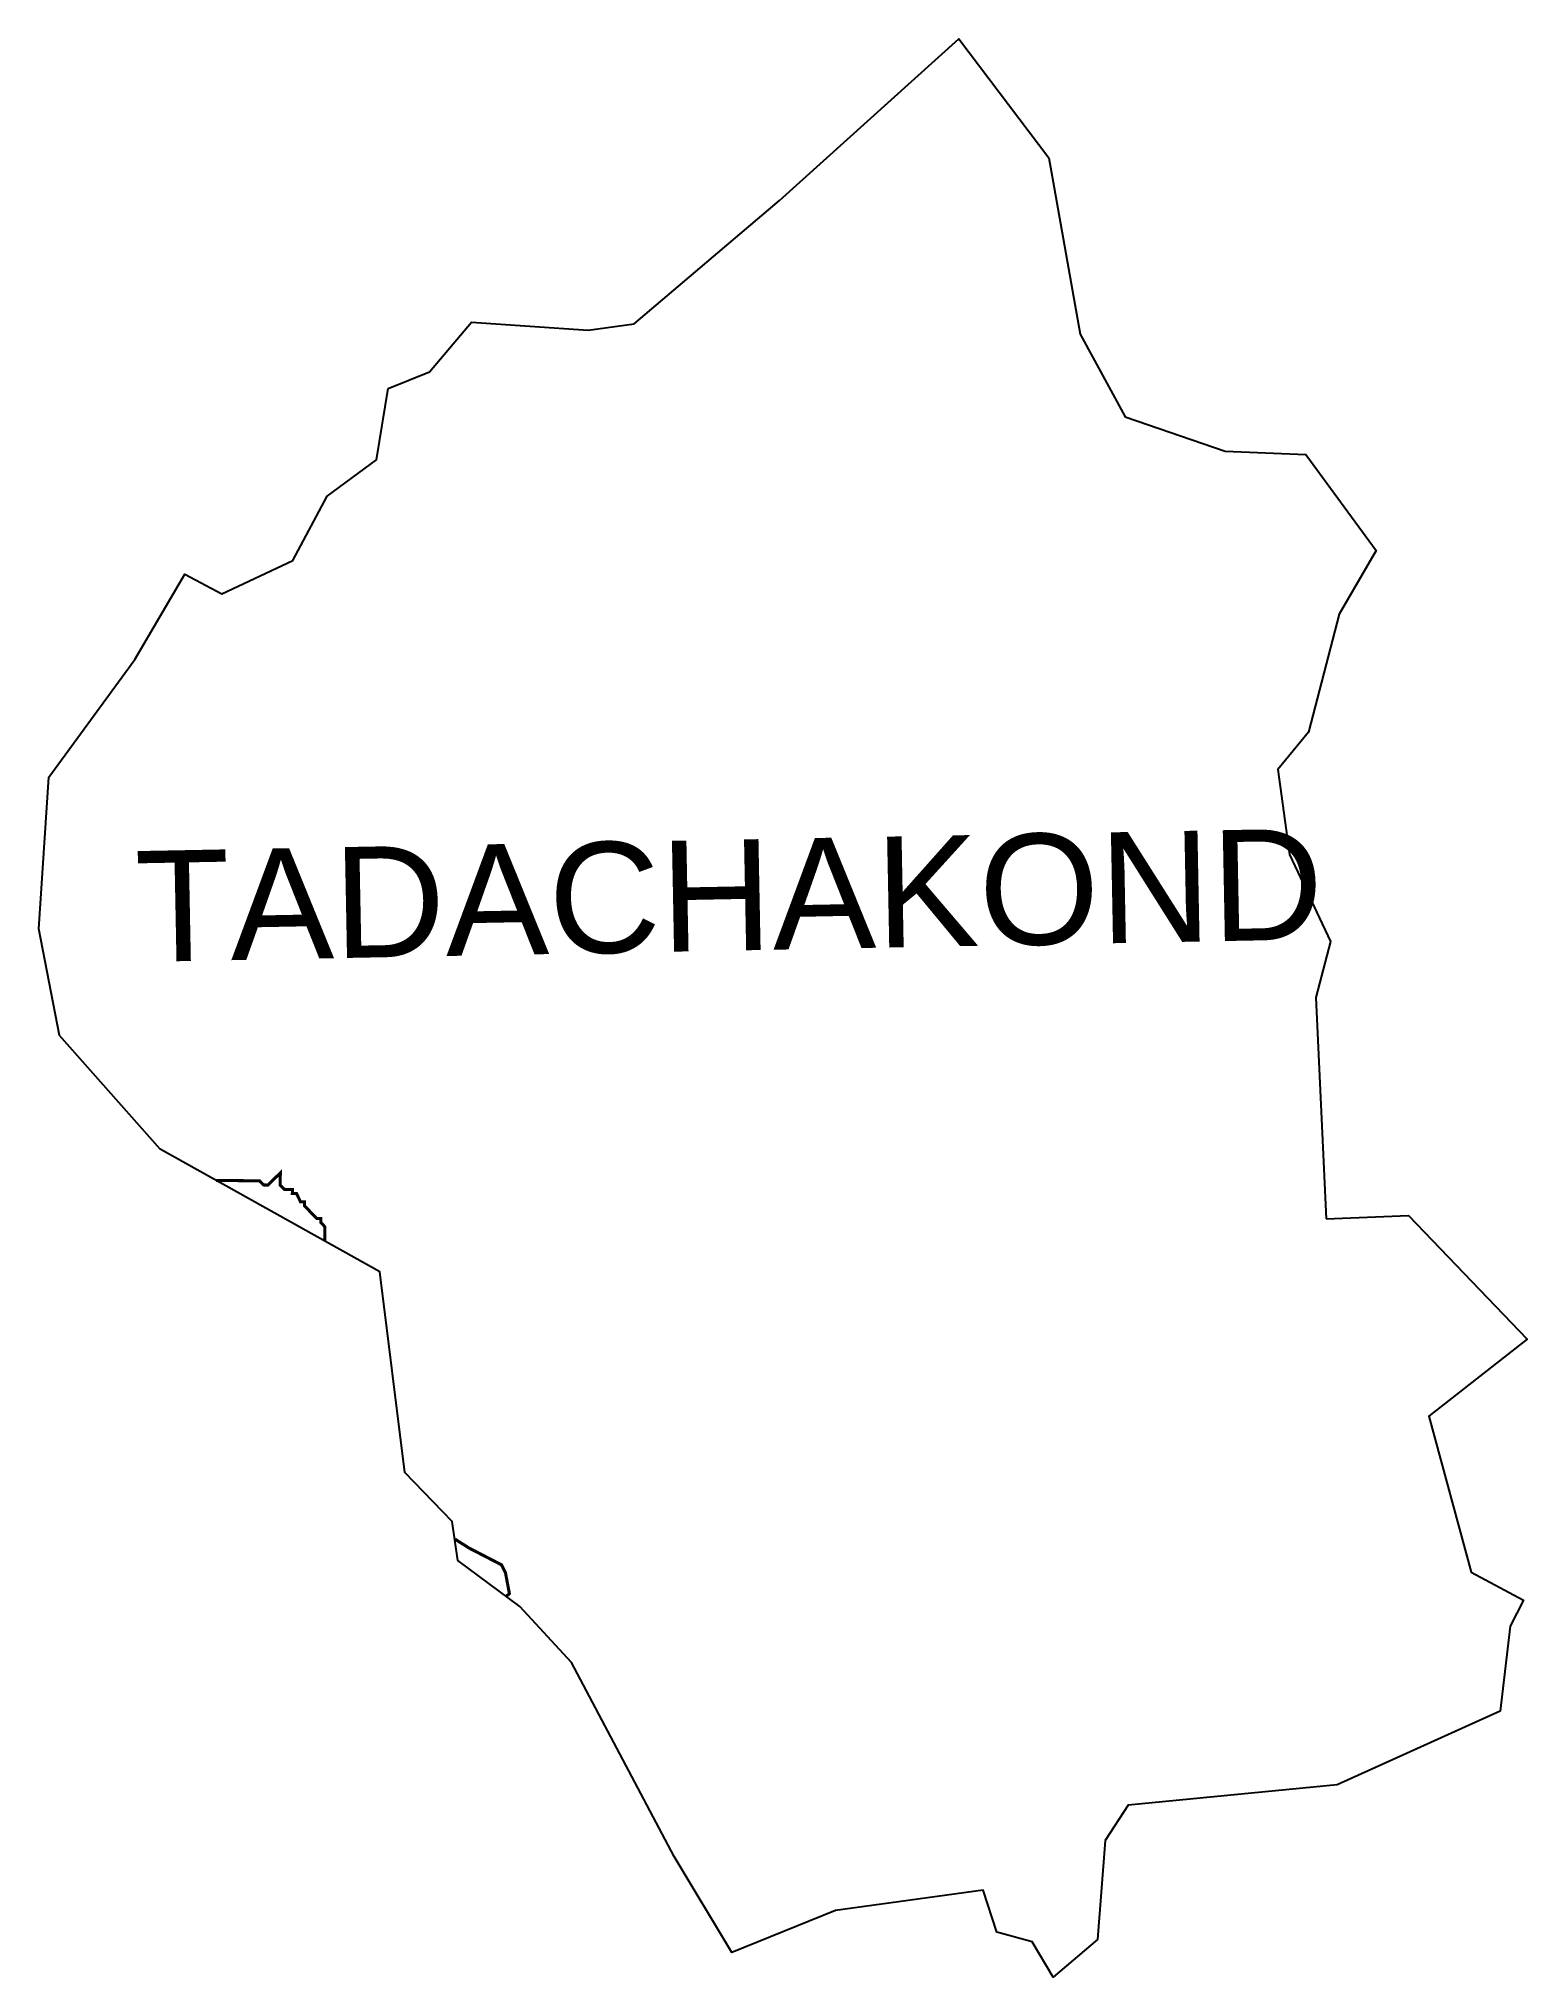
# Model space of a CAD drawing. Header units: metres. Extents: x 296706 to 298165, y 1974913 to 1976815.
import ezdxf

# ---------------------------------------------------------------- set-up
doc = ezdxf.new("R2010")
doc.units = ezdxf.units.M
for name, color, linetype in [('HAZARDS LINE', 1, 'Continuous'), ('village', 3, 'Continuous'), ('VILLAGE NAME', 250, 'Continuous')]:
    doc.layers.add(name, color=color, linetype=linetype)
doc.styles.get("Standard").update_dxf_attribs({"font": 'simplex.shx'})

msp = doc.modelspace()

# ---------------------------------------------------------------- linework, layer by layer
at = {"layer": 'HAZARDS LINE', "lineweight": 18}
for points in [[(296986.1, 1975635.6, 3.01, 3.01, 0), (296986.2, 1975649.6, 3.01, 3.01, 0), (296982.3, 1975653.7, 3.01, 3.01, 0), (296982.3, 1975657.7, 3.01, 3.01, 0), (296978.3, 1975657.7, 3.01, 3.01, 0), (296966.4, 1975669.9, 3.01, 3.01, 0), (296966.4, 1975673.9, 3.01, 3.01, 0), (296962.4, 1975674, 3.01, 3.01, 0), (296958.5, 1975682.1, 3.01, 3.01, 0), (296954.4, 1975682.1, 3.01, 3.01, 0), (296954.5, 1975686.1, 3.01, 3.01, 0), (296946.5, 1975686.2, 3.01, 3.01, 0), (296942.5, 1975690.3, 3.01, 3.01, 0), (296942.6, 1975702.3, 3.01, 3.01, 0), (296934.5, 1975694.4, 3.01, 3.01, 0), (296930.4, 1975690.4, 3.01, 3.01, 0), (296926.4, 1975690.5, 3.01, 3.01, 0), (296922.4, 1975694.5, 3.01, 3.01, 0), (296879.7, 1975695, 3.01, 3.01, 0)], [(297164.2, 1975287, 3.01, 3.01, 0), (297167.2, 1975289.8, 3.01, 3.01, 0), (297163.4, 1975310, 3.01, 3.01, 0), (297159.4, 1975318, 3.01, 3.01, 0), (297127.5, 1975334.5, 3.01, 3.01, 0), (297113.8, 1975343.2, 3.01, 3.01, 0)]]:
    msp.add_lwpolyline(points, format="xyseb", dxfattribs=at)
at = {"layer": 'village', "flags": 128}
msp.add_lwpolyline([(297048.4, 1976471.5), (297088.8, 1976487.9)], dxfattribs=at)
at = {"layer": 'village', "color": 3, "true_color": 0x00ff00}
for points in [[(297088.8, 1976487.9, 0), (297129.9, 1976536.6, 0), (297244.3, 1976528.7, 0), (297289.5, 1976535.1, 0), (297432.2, 1976655.9, 0), (297608, 1976814.6, 0), (297696.1, 1976697.8, 0), (297726.7, 1976524.9, 0), (297770.9, 1976443.8, 0), (297869.1, 1976410.2, 0), (297948, 1976406.8, 0), (298017.2, 1976312.9, 0), (297980.7, 1976250.3, 0), (297950.8, 1976134.6, 0), (297920.8, 1976098, 0), (297932.2, 1976014.7, 0), (297972.4, 1975929.3, 0), (297957.8, 1975874.3, 0), (297968, 1975657.3, 0)], [(297968, 1975657.3, 0), (298048.7, 1975660.5, 0), (298165.2, 1975539.3, 0), (298068.7, 1975463.9, 0), (298110.2, 1975310.7, 0), (298161.6, 1975283.2, 0), (298148.5, 1975257.7, 0), (298138.7, 1975174.4, 0), (297978.7, 1975102.2, 0), (297773.9, 1975082.4, 0), (297751.2, 1975047.5, 0), (297744, 1974950.4, 0), (297700.5, 1974913.5, 0), (297679.8, 1974948.1, 0), (297645.3, 1974957.6, 0), (297631.6, 1974999, 0), (297486.8, 1974979, 0), (297385.2, 1974937.8, 0), (297328.7, 1975032, 0), (297228.2, 1975222.1, 0), (297177.3, 1975277.2, 0), (297116.8, 1975322.3, 0), (297111.2, 1975360.6, 0), (297064.6, 1975408.4, 0), (297040.2, 1975605.4, 0), (296824.7, 1975725.7, 0), (296726, 1975837, 0), (296705.8, 1975941.7, 0), (296715.7, 1976090.5, 0), (296799.8, 1976206, 0), (296848.9, 1976289.7, 0), (296885.4, 1976270.4, 0), (296955, 1976302.9, 0), (296988.4, 1976365.9, 0), (297036.9, 1976401.7, 0), (297048.4, 1976471.5, 0)]]:
    msp.add_polyline3d(points, dxfattribs=at)

# ---------------------------------------------------------------- texts
at = {"layer": 'VILLAGE NAME', "insert": (296799.4, 1976017.9), "char_height": 108.748, "attachment_point": 1, "rotation": 1.1028}
msp.add_mtext_dynamic_manual_height_columns('{\\fArial|b0|i0|c0|p34;TADACHAKOND}', width=1571.314, gutter_width=543.7, heights=[0], dxfattribs=at)

doc.saveas('drawing.dxf')
